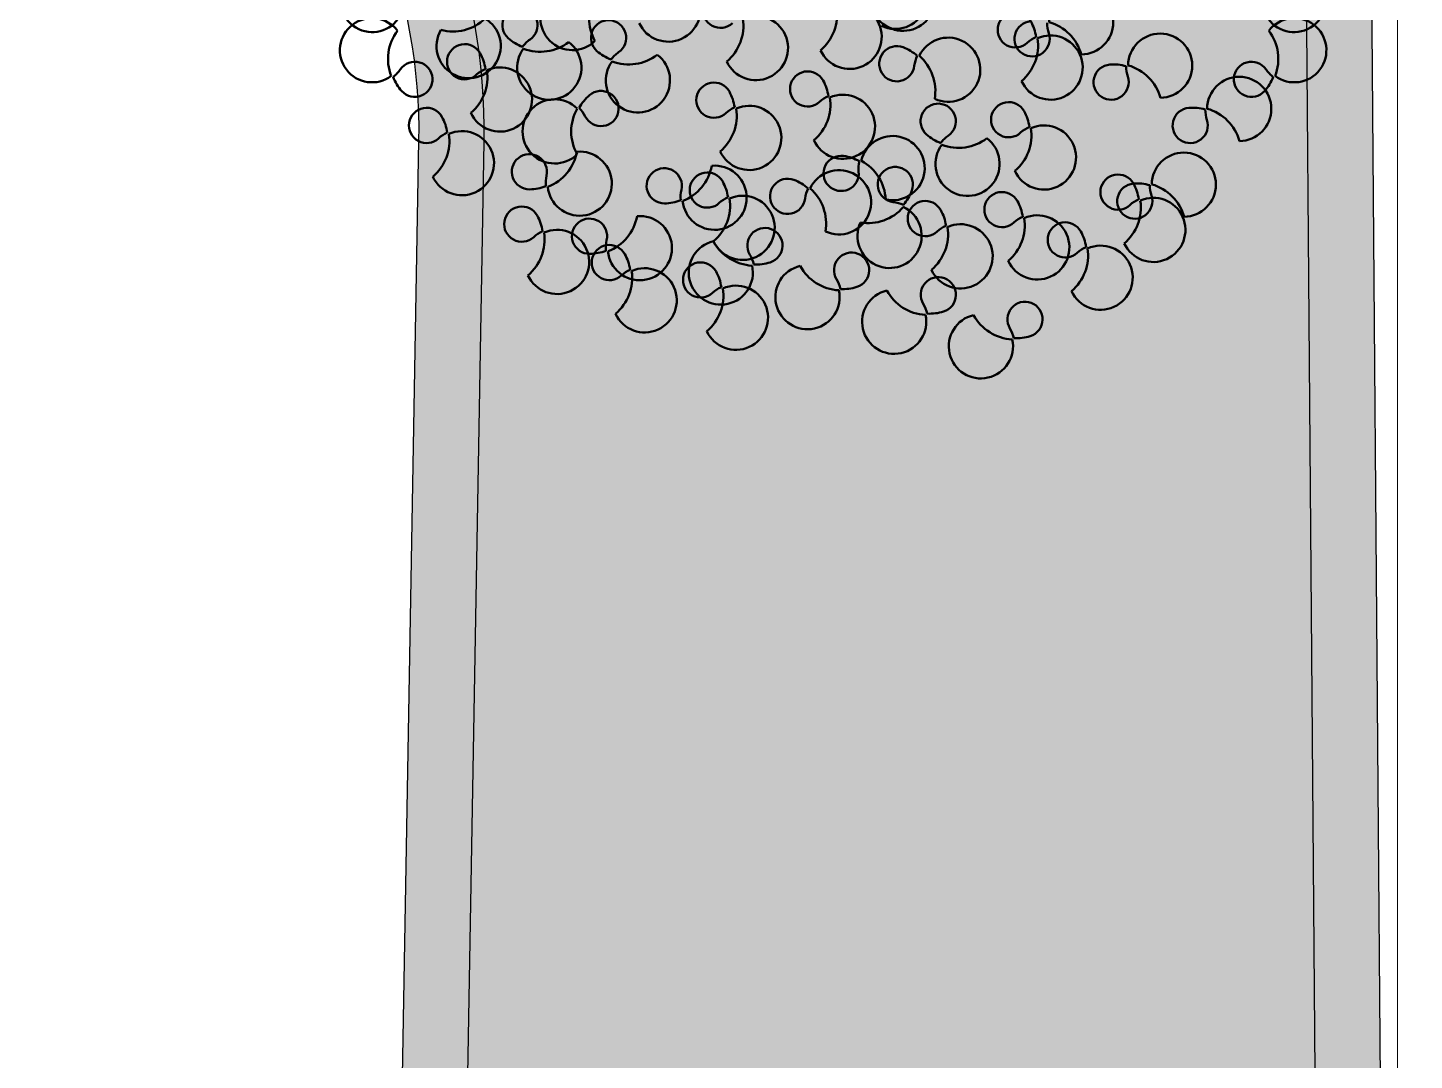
# Model space of a CAD drawing. Header units: centimetres. Extents: x 31799 to 51185, y -99131 to -72325.
# Drawn here: x 41106.9 to 41361.7, y -86126.2 to -85936.4 of the extents above; entities that cross this region are included whole.
import ezdxf

# ---------------------------------------------------------------- set-up
doc = ezdxf.new("R2010")
doc.units = ezdxf.units.CM
doc.header["$LTSCALE"] = 50
doc.header["$MEASUREMENT"] = 0
doc.linetypes.add('CACHE', pattern=[0.375, 0.25, -0.125])
for name, color, linetype in [('EMPRISE BATIMENT', 253, 'CACHE'), ('New_SANITARI BANJO', 7, 'Continuous'), ('TALUS', 2, 'Continuous')]:
    doc.layers.add(name, color=color, linetype=linetype)
doc.layers.add('New_SANITARI BANJO_Pen_No__24', color=7, linetype='Continuous', lineweight=18, true_color=0x029e21)
doc.layers.get('New_SANITARI BANJO').off()

# ---------------------------------------------------------------- blocks, each defined once
blk = doc.blocks.new('Tree Model Detailed 26')
at = {"layer": 'New_SANITARI BANJO_Pen_No__24', "color": 104, "linetype": 'Continuous', "lineweight": 50, "true_color": 0x029e21}
for centre, radius, start, end in [((-39.388237217465, 84.66755838934999), 5.899489175175001, 307.5363833599, 216.7773740439999), ((-30.14901131080001, 84.62839333264999), 5.899489175175001, 65.39899748820001, 334.6399881715), ((-40.984189262535, 73.12881947665), 8.6027704362, 52.89127312813999, 111.1968116413), ((-44.73078170740001, 76.80295725535001), 3.236620232247, 131.7305386789, 55.55276650481989), ((-41.15892070613501, 72.798287856), 8.6027704362, 111.359203727, 131.7305386788), ((-39.562968661065, 84.33702676800002), 5.899489175175001, 216.7140934904, 235.5527665063), ((-53.20416471825, 74.63879815935), 3.236620232247, 298.9809952302999, 222.8032230629999), ((-60.1506200286, 68.14715035335), 5.899489175175001, 114.7868399122, 24.02783059666997), ((-56.04753724725, 79.049180912), 8.6027704362, 220.1417296779, 278.4472681944), ((-59.90725183760001, 68.43097098935), 5.899489175175001, 23.96455004354999, 42.80322305561999), ((-55.80416905625, 79.333001548), 8.6027704362, 278.6096602799, 298.9809952298), ((-38.618183646, 66.91002275665), 5.899489175175001, 59.90917807064001, 329.1501687526), ((-27.340532365135, 69.82620865665), 8.6027704362, 165.2640678348, 223.5696063507), ((-41.498641137935, 67.64591738065), 3.236620232247, 298.9809952282, 222.8032230613), ((-48.445096448265, 61.15426957435), 5.899489175175001, 114.786839913, 24.02783059547999), ((-44.34201366693501, 72.05630013335), 8.6027704362, 220.1417296806, 278.447268194), ((-48.20172825726499, 61.43809021035), 5.899489175175001, 23.96455004651003, 42.80322305890999), ((-44.098645475935, 72.34012076935001), 8.6027704362, 278.6096602799, 298.980995229), ((-71.34372274735, 57.14708771345001), 3.236620232247, 298.9809952360999, 222.8032230643001), ((-61.71877322735, 55.74362642440001), 3.236620232247, 256.9489573966, 180.7711852252999), ((-30.730479191135, 53.9313356386), 8.6027704362, 138.6423539406, 159.0136888902), ((-34.758310014335, 57.47705797275), 3.236620232247, 214.8201261116, 138.6423539399001), ((-54.30149114135, 51.103500683), 5.899489175175001, 315.2740725827, 224.5150632641999), ((-42.58797446553501, 52.08344256205), 5.899489175175001, 53.59551857499001, 322.8365092571), ((-31.05986663206501, 53.75445674355001), 8.6027704362, 159.1760809764, 217.481619491), ((-42.2585870246, 52.26032145715001), 5.899489175175001, 34.82012611169002, 53.65879912351004), ((-78.29017805734999, 50.65543990735), 5.899489175175001, 114.7868399162, 24.02783059653999), ((-74.18709527600001, 61.55747046615), 8.6027704362, 220.1417296785, 278.4472681933), ((-78.04680986665001, 50.93926054325), 5.899489175175001, 23.96455004683996, 42.80322305630997), ((-73.94372708535, 61.84129110205), 8.6027704362, 278.6096602805999, 298.9809952322), ((-56.35310909295001, 55.81585113000001), 8.6027704362, 180.7711852257999, 201.1425201755), ((-33.472397176535, 47.821675027535), 5.899489175175001, 315.2740725827, 224.5150632641999), ((-63.90751628635001, 46.491376079865), 5.899489175175001, 95.72434986056999, 4.965340542567997), ((-56.478745119, 55.46371789), 8.6027704362, 201.3049122616999, 259.6104507759), ((-63.78188026025, 46.843509319865), 5.899489175175001, 76.94895739712997, 95.78763040913002), ((-73.56696058335001, 44.6920452944), 3.236620232247, 256.9489573954999, 180.7711852252999), ((-54.31649346675, 39.45492422300001), 8.6027704362, 60.85463498300004, 119.1601734978), ((-54.17414559835, 50.75198205980001), 5.899489175175001, 296.4986801189, 315.3373531306), ((-54.18914792375, 39.1034055998), 8.6027704362, 40.32090794776, 60.69224289713), ((-78.40735543535, 41.0409290688), 3.236620232247, 298.9809952257, 222.8032230562999), ((-68.20129644935, 44.76427), 8.6027704362, 180.7711852258, 201.1425201762999), ((-50.09782191115, 42.575669914265), 3.236620232247, 116.4986801177999, 40.32090794798997), ((-37.09887932966501, 41.1867383006), 3.236620232247, 214.8201261116, 138.6423539407999), ((-33.48739950193501, 36.173098567535), 8.6027704362, 60.854634983, 119.1601734978), ((-75.75570364265, 35.439794949865), 5.899489175175001, 95.72434986056999, 4.965340542232001), ((-68.32693247535, 44.41213676), 8.6027704362, 201.3049122613999, 259.6104507785), ((-75.63006761665001, 35.791928189865), 5.899489175175001, 76.94895739398002, 95.78763040591002), ((-44.928543780865, 35.793122889865), 5.899489175175001, 53.59551857589, 322.8365092571), ((-33.071048506465, 37.64101596640001), 8.6027704362, 138.6423539406, 159.0136888904), ((-85.35381074600001, 34.549281262665), 5.899489175175001, 114.7868399101, 24.02783059390001), ((-81.25072796465001, 45.451311821465), 8.6027704362, 220.141729681, 278.4472681933), ((-85.11044255465, 34.8331018986), 5.899489175175001, 23.96455004684001, 42.80322306071002), ((-33.40043594740001, 37.464137071335), 8.6027704362, 159.1760809764, 217.481619491), ((-44.599156339935, 35.97000178493501), 5.899489175175001, 34.82012611222001, 53.65879912403), ((-81.00735977335, 45.7351324574), 8.6027704362, 278.6096602805999, 298.9809952283), ((-64.304722503, 30.9547160894), 3.236620232247, 256.9489573966, 180.7711852252999), ((-31.919338527735, 30.209039313), 5.899489175175001, 114.7868399127, 24.02783059547999), ((-58.93905836860001, 31.026940794935), 8.6027704362, 180.7711852252999, 201.1425201757), ((-80.24590089400002, 20.561199526), 5.899489175175001, 13.18813946171, 282.4291301447), ((-81.60508068000001, 24.266966048265), 3.236620232247, 298.9809952257, 222.8032230562999), ((-66.49346556200001, 21.7024657448), 5.899489175175001, 95.72434986051006, 4.965340542511961), ((-65.0822257554, 23.042820190335), 3.236620232247, 298.9809952299, 222.8032230571), ((-59.06469439465, 30.674807554935), 8.6027704362, 201.3049122613999, 259.6104507763), ((-66.36782953595001, 22.0545989848), 5.899489175175001, 76.94895739728005, 95.78763040648995), ((-88.55153599065, 17.7753182422), 5.899489175175001, 114.7868399103, 24.02783059330998), ((-84.44845320934999, 28.677348800935), 8.6027704362, 220.141729681, 278.4472681934), ((-48.5593708306, 21.8186743324), 3.236620232247, 298.9809952299, 222.8032230587), ((-32.036515905865, 20.594528474465), 3.236620232247, 298.9809952299, 222.8032230587), ((-88.30816779934999, 18.05913887813501), 5.899489175175001, 23.96455004684001, 42.80322306023002), ((-84.205085018, 28.96116943686499), 8.6027704362, 278.6096602805999, 298.9809952283), ((-70.39144006265002, 14.3499870568), 8.6027704362, 118.5430292268, 176.8485677436), ((-72.028681066, 16.551172384265), 5.899489175175001, 114.7868399103, 24.02783059383997), ((-67.92559828465001, 27.453202943), 8.6027704362, 220.141729681, 278.4472681959), ((-71.78531287465, 16.8349930202), 5.899489175175001, 23.96455004736, 42.80322306023), ((-55.505826141, 15.327026526265), 5.899489175175001, 114.7868399130001, 24.02783059547994), ((-51.40274335965, 26.22905708506499), 8.6027704362, 220.1417296796, 278.4472681946), ((-67.68223009335, 27.73702357893501), 8.6027704362, 278.6096602798, 298.9809952295), ((-55.26245795, 15.610847162265), 5.899489175175001, 23.96455004624, 42.80322305847002), ((-51.15937516865, 26.512877721), 8.6027704362, 278.6096602806, 298.9809952302), ((-38.98297121620001, 14.102880668335), 5.899489175175001, 114.7868399133, 24.02783059547996), ((-34.87988843486499, 25.004911227135), 8.6027704362, 220.1417296799, 278.4472681942), ((-75.283438224, 12.4514093394), 3.236620232247, 197.3822947756999, 121.2045226098999), ((-70.16234566065, 14.054524733), 8.6027704362, 177.0109598291, 197.3822947787999), ((-80.01680649199999, 20.2657372022), 5.899489175175001, 282.3658495979, 301.2045226097), ((-84.76706367265001, 4.6218659428335), 5.899489175175001, 13.18813946152, 282.4291301447), ((-66.23456272595, 8.272498993600003), 3.236620232247, 339.2835409988, 263.1057688285), ((-46.5080564242, 4.593099809746499), 3.236620232247, 298.9809952298, 222.8032230585999), ((-74.91260284135, -1.58934652638), 8.6027704362, 118.5430292268, 176.8485677435), ((-71.253750814, 10.170740007735), 8.6027704362, 318.9122060495, 339.2835409992001), ((-67.33325313, -1.1714203206265), 5.899489175175001, 155.0893856813, 64.33037636426991), ((-71.25577112735, 9.796870848665002), 8.6027704362, 260.4442754495, 318.7498139631), ((-67.33123281665, -0.7975511615599999), 5.899489175175001, 64.26709581500003, 83.10576882674), ((-53.4545117346, -1.8985479963465), 5.899489175175001, 114.7868399127, 24.02783059519998), ((-49.351428953265, 9.003482562399999), 8.6027704362, 220.1417296799, 278.4472681946), ((-62.01999626855, -1.56327587838), 3.236620232247, 351.79615492, 275.6183827482998), ((-53.2111435436, -1.6147273604135), 5.899489175175001, 23.96455004677999, 42.80322305871001), ((-49.108060762265, 9.287303198335001), 8.6027704362, 278.6096602806, 298.9809952302), ((-36.9316568098, -3.1226938542935), 5.899489175175001, 114.7868399133, 24.02783059519001), ((-32.82857402846501, 7.779336704465003), 8.6027704362, 220.1417296797, 278.4472681946), ((-74.68350843934999, -1.8848088501665), 8.6027704362, 177.0109598293, 197.3822947789999), ((-84.53796927065001, 4.326403619053501), 5.899489175175001, 282.3658495978, 301.2045226097), ((-79.80460100265, -3.48792424374), 3.236620232247, 197.3822947767, 121.2045226099999), ((-67.33123281665, -0.7975511615599999), 8.6027704362, 331.4248199705, 351.79615492), ((-73.51606410935001, -10.470328056465), 5.899489175175001, 65.39899748678, 334.6399881689001), ((-61.12555103085, -10.655495784465), 5.899489175175001, 76.77970973670999, 95.61838274880996), ((-89.28822645135, -11.317467640335), 5.899489175175001, 13.18813946171, 282.4291301447), ((-62.5691292648, -6.488597763934998), 8.6027704362, 170.7538872542, 229.0594257679), ((-61.04652290605001, -11.020922638), 5.899489175175001, 167.6019996025, 76.84299028509999), ((-67.252204692, -1.1629780150665), 8.6027704362, 272.956889372, 331.2624278851001), ((-29.922893516865, -12.946801282535), 5.899489175175001, 333.2831552633, 242.524145945), ((-29.57540490233499, -11.494568784935), 5.899489175175001, 155.0893856822, 64.33037636424001), ((-79.43376562, -17.528680109535), 8.6027704362, 118.5430292268, 176.8485677436), ((-64.06634566395, -11.517970132135), 3.236620232247, 249.5931528041, 173.4153806329), ((-41.86950432733501, -11.8044409664), 3.236620232247, 339.2835409993999, 263.1057688272), ((-73.142189492, -10.470328056465), 5.899489175175001, 334.5767076216, 353.4153806343), ((-70.31881979265, -17.032757096335), 3.236620232247, 298.9809952360999, 222.8032230643001), ((-62.19525464705, -6.488597763934998), 8.6027704362, 229.2218178535, 249.5931528044999), ((-42.966174418, -20.874491121465), 5.899489175175001, 64.26709581614003, 83.10576882797), ((-46.888692415465, -9.9061999522), 8.6027704362, 318.9122060496, 339.2835409992001), ((-79.204671218, -17.824142433335), 8.6027704362, 177.0109598295, 197.3822947792), ((-89.05913204934998, -11.612929964135), 5.899489175175001, 282.3658495978, 301.2045226097), ((-84.32576378134999, -19.427257826935), 3.236620232247, 197.3822947768, 121.2045226098999), ((-48.407504596465, -22.95372486826501), 8.6027704362, 138.6423539406, 159.0136888904), ((-52.43533541965, -19.408002534065), 3.236620232247, 214.8201261116, 138.6423539408), ((-42.968194731465, -21.2483602806), 5.899489175175001, 155.0893856816, 64.33037636376996), ((-46.890712728865, -10.280069111265), 8.6027704362, 260.4442754486001, 318.7498139633), ((-77.26527510265, -23.5244049024), 5.899489175175001, 114.7868399162, 24.02783059594998), ((-73.16219232134999, -12.622374343665), 8.6027704362, 220.1417296781, 278.4472681934), ((-77.02190691199999, -23.24058426646501), 5.899489175175001, 23.96455004684001, 42.80322305582999), ((-72.91882413065001, -12.338553707735), 8.6027704362, 278.6096602805999, 298.9809952322), ((-60.26499987085, -24.8016179448), 5.899489175175001, 53.59551857589001, 322.8365092571), ((-48.7368920374, -23.130603763335), 8.6027704362, 159.1760809764, 217.481619491), ((-59.93561242995001, -24.624739049735), 5.899489175175001, 34.82012611221998, 53.65879912402996), ((-93.80938923, -27.256801223535), 5.899489175175001, 13.18813946170997, 282.4291301447), ((-83.95492839865001, -33.46801369273501), 8.6027704362, 118.5430292268, 176.8485677436), ((-68.678904436, -31.13254441340001), 3.236620232247, 298.9809952257, 222.8032230562999), ((-52.15604951135, -32.356690271335), 3.236620232247, 298.9809952299, 222.8032230587), ((-35.6331945866, -33.580836129335), 3.236620232247, 298.9809952309001, 222.8032230587), ((-93.580294828, -27.552263547265), 5.899489175175001, 282.3658495978, 301.2045226097), ((-88.84692656, -35.366591410065), 3.236620232247, 197.3822947768, 121.2045226099), ((-75.62535974664999, -37.624192219535), 5.899489175175001, 114.7868399101, 24.02783059389996), ((-71.52227696535, -26.722161660735), 8.6027704362, 220.141729681, 278.4472681976999), ((-83.72583399665, -33.763476016535), 8.6027704362, 177.0109598291, 197.3822947788), ((-75.38199155535, -37.34037158353501), 5.899489175175001, 23.96455004624, 42.80322306023002), ((-71.278908774, -26.4383410248), 8.6027704362, 278.6096602805999, 298.9809952283), ((-59.10250482175, -38.84833807746499), 5.899489175175001, 114.7868399127, 24.02783059521999), ((-54.99942204040001, -27.946307518665), 8.6027704362, 220.1417296801999, 278.4472681946), ((-58.85913663075, -38.564517441535), 5.899489175175001, 23.96455004684001, 42.80322305895002), ((-54.7560538494, -27.66248688273501), 8.6027704362, 278.6096602805999, 298.9809952302), ((-42.579649896935, -40.07248393540001), 5.899489175175001, 114.7868399133, 24.02783059547999), ((-38.4765671156, -29.170453376665), 8.6027704362, 220.1417296795999, 278.4472681946999), ((-37.291544790335, -36.667214093), 3.236620232247, 4.519595289011985, 288.3418231181), ((-42.33628170593501, -39.788663299465), 5.899489175175001, 23.96455004710001, 42.80322305894997), ((-38.2331989246, -28.886632740735), 8.6027704362, 278.6096602802, 298.9809952302), ((-74.24414163535, -42.776134079865), 3.236620232247, 298.9809952257, 222.8032230555001), ((-34.258973394135, -45.6782208816), 5.899489175175001, 180.3254399719, 89.56643065431997), ((-42.4834375462, -37.42911498906499), 8.6027704362, 285.680329739, 343.9858682538), ((-34.4165444882, -45.33917283180001), 5.899489175175001, 89.50315010578002, 108.3418231179), ((-81.190596946, -49.267781885935), 5.899489175175001, 114.7868399103, 24.02783059389996), ((-77.08751416465, -38.3657513272), 8.6027704362, 220.141729681, 278.4472681934), ((-80.94722875465001, -48.98396125), 5.899489175175001, 23.96455004684001, 42.80322306071002), ((-76.84414597335, -38.081930691265), 8.6027704362, 278.6096602805999, 298.9809952283), ((-45.24759743240001, -51.2000904188), 3.236620232247, 4.519595289106918, 288.3418231177), ((-65.4617218104, -52.46324043305), 3.236620232247, 298.9809952298999, 222.8032230610999), ((-50.59706128235, -51.62294326505), 8.6027704362, 344.1482603394999, 4.519595289254984), ((-67.120072014, -55.54961839675), 3.236620232247, 4.519595289290061, 288.3418231154999), ((-72.40817712065, -58.9548882392), 5.899489175175001, 114.7868399162, 24.02783059653999), ((-68.30509433935, -48.0528576804), 8.6027704362, 220.1417296784999, 278.4472681933), ((-72.16480893, -58.67106760325), 5.899489175175001, 23.96455004683996, 42.80322305630997), ((-68.06172614865001, -47.76903704446499), 8.6027704362, 278.6096602805999, 298.9809952314), ((-72.469535864, -55.972471243), 8.6027704362, 344.1482603393, 4.519595289289992), ((-42.21502603626499, -60.21109720745), 5.899489175175001, 180.3254399719, 89.56643065431997), ((-50.43949018825001, -51.96199131485), 8.6027704362, 285.6803297385, 343.9858682533), ((-42.372597130335, -59.8720491576), 5.899489175175001, 89.50315010578002, 108.3418231175), ((-64.24507171205, -64.22157713555), 5.899489175175001, 89.50315010577997, 108.3418231175), ((-64.087500618, -64.56062518535), 5.899489175175001, 180.3254399726, 89.56643065366997), ((-72.31196476999999, -56.31151929280001), 8.6027704362, 285.6803297402001, 343.9858682534), ((-53.20365007455, -65.73296674465), 3.236620232247, 4.519595289106918, 288.3418231184999), ((-58.55311392445, -66.15581959095), 8.6027704362, 344.1482603385999, 4.519595289254984), ((-50.32864977244999, -74.40492548335), 5.899489175175001, 89.50315010574998, 108.3418231175), ((-50.17107867840001, -74.74397353335), 5.899489175175001, 180.3254399726, 89.56643065365003), ((-58.3955428304, -66.49486764075), 8.6027704362, 285.6803297384, 343.9858682538), ((-44.73078170740001, -76.99929037800001), 3.236620232247, 304.4472334952, 228.2694613289001), ((-30.14901131080001, -84.82472645535), 5.899489175175001, 25.36001182851004, 294.6010025117999), ((-41.15892070613501, -72.99462097865), 8.6027704362, 228.2694613242, 248.640796273), ((-39.388237217465, -84.863891512), 5.899489175175001, 143.222625956, 52.46361664012995), ((-39.562968661065, -84.53335989065), 5.899489175175001, 124.4472334937, 143.2859065096), ((-40.984189262535, -73.32515259934999), 8.6027704362, 248.8031883587, 307.1087268718999)]:
    blk.add_arc(centre, radius, start, end, dxfattribs=at)

msp = doc.modelspace()

# ---------------------------------------------------------------- hatches: boundary and pattern name
at = {"layer": 'TALUS', "lineweight": 30, "ltscale": 0.5, "true_color": 0x939598, "transparency": 33554559}
h = msp.add_hatch(dxfattribs=at)
h.set_pattern_fill('AR-BRSTD', color=252, scale=10, angle=25.3848191782744)
h.set_pattern_definition([(25.3848191782744, (-85633.25279063068, -50661.26926081775), (-11.43331631542021, 24.09498242438757), []), (115.3848191782744, (-85633.25279063068, -50661.26926081775), (-47.57127270745256, 6.947151430131534), [26.67, -26.67])])
edge = h.paths.add_edge_path()
edge.add_line((51168.79446779084, -85771.98218413275), (38822.07713352588, -85555.82566912944))
edge.add_arc((38709.34729134713, -87375.30775866934), 1822.970951900793, 86.45465124964574, 140.5002035420514)
edge.add_arc((39891.45875000868, -88452.22143186604), 3421.032003480776, 139.1759243036042, 152.5402076988426)
edge.add_arc((28852.0999723263, -82715.33768812158), 9019.999999999973, 329.4357010675933, 332.54020769884426, ccw=False)
edge.add_arc((38265.83918597759, -88274.69319847299), 1912.745294440515, 149.4357010675207, 196.8405723386815)
edge.add_arc((34676.27168654486, -89211.5124965988), 1799.999999999678, 352.36335917613354, 372.2747163366826, ccw=False)
edge.add_line((36460.30705312418, -89450.71494389599), (35278.31571298675, -99106.47210740784))
edge.add_line((35278.31571298676, -99106.47210740784), (35456.98203581496, -99128.34320905022))
edge.add_line((35456.98203581496, -99128.34320905022), (36638.85085285327, -89473.58694398144))
edge.add_arc((34676.27168654485, -89211.51249659884), 1979.999999999669, 352.3939628531224, 372.4924356409736)
edge.add_arc((38265.83918597744, -88274.69319847421), 1732.74529444101, 149.4357010674844, 197.0663442301818, ccw=False)
edge.add_arc((28852.09997232275, -82715.33768811954), 9200.000000004073, 329.4357010675921, 332.5402076988431)
edge.add_arc((39891.45875000869, -88452.221431866), 3241.032003480768, 139.1386897844903, 152.5402076988433, ccw=False)
edge.add_arc((38709.34729134891, -87375.30775866857), 1642.970951899917, 86.31897838516647, 140.5718444617201, ccw=False)
edge.add_line((38814.82891781346, -85735.72635621692), (51165.64365366782, -85951.954605271))
edge.add_line((51165.64365366782, -85951.95460527099), (51168.79446779085, -85771.98218413275))
at = {"layer": 'TALUS', "lineweight": 30, "ltscale": 0.5, "true_color": 0x636466, "transparency": 33554559}
h = msp.add_hatch(color=251, dxfattribs=at)
h.dxf.hatch_style = 1
edge = h.paths.add_edge_path()
edge.add_line((40890.39976452312, -85792.0668659075), (41255.39813243547, -85798.45696726431))
edge.add_arc((41253.6476801449, -85898.44164567447), 100.0000000000172, 0.4549353499763811, 88.99701349009553, ccw=False)
edge.add_line((41353.64452788638, -85897.6476420435), (41358.68766946578, -86532.78108602185))
edge.add_line((41358.68766946578, -86532.78108602185), (41168.69433374301, -86532.78108602185))
edge.add_line((41168.69433374301, -86532.78108602185), (41178.77220076448, -85957.13997964855))
edge.add_arc((41078.78752235433, -85955.38952735797), 100.00000000001, 358.9970134900912, 448.9970134900994)
edge.add_line((41080.5379746449, -85855.40484894783), (40889.34949314878, -85852.05767295363))
edge.add_arc((40889.69958360689, -85832.06073727159), 20.00000000000915, 178.9970134901329, 268.9970134901124, ccw=False)
edge.add_line((40869.70264792486, -85831.71064681349), (40870.05273838298, -85811.71371113141))
edge.add_arc((40890.049674065, -85812.06380158952), 19.99999999999473, 88.99701349007, 178.9970134900908, ccw=False)
at = {"layer": 'TALUS', "lineweight": 30, "ltscale": 0.5, "true_color": 0x139b48, "transparency": 33554559}
h = msp.add_hatch(dxfattribs=at)
h.set_pattern_fill('ANGLE', color=114, angle=25.3848191782744)
h.set_pattern_definition([(25.3848191782744, (0, 0), (-0.1178913380855103, 0.2484484501952224), [0.2, -0.075]), (115.3848191782744, (0, 0), (-0.2484484501952224, -0.1178913380855103), [0.2, -0.075])])
edge = h.paths.add_edge_path()
edge.add_line((40890.18971024825, -85804.06502731671), (41255.18807816059, -85810.45512867352))
edge.add_arc((41253.64768014489, -85898.44164567445), 88.00000000000874, 0.45493534997177676, 88.99701349009399, ccw=False)
edge.add_line((41341.64490615741, -85897.74292247921), (41346.59200774354, -86520.78108602185))
edge.add_line((41346.59200774354, -86520.78108602185), (41180.906259079, -86520.78108602185))
edge.add_line((41180.906259079, -86520.78108602185), (41190.77036217369, -85957.35003392342))
edge.add_arc((41078.78752235434, -85955.38952735795), 112.0000000000041, 358.9970134900852, 448.9970134901037)
edge.add_line((41080.74802891976, -85843.4066875386), (40889.55954742365, -85840.05951154442))
edge.add_arc((40889.6995836069, -85832.06073727159), 8.000000000015529, 178.9970134900722, 268.9970134900201, ccw=False)
edge.add_line((40881.70080933408, -85831.92070108834), (40882.05089979219, -85811.92376540627))
edge.add_arc((40890.049674065, -85812.06380158952), 7.999999999993577, 88.9970134900704, 178.9970134900695, ccw=False)

# ---------------------------------------------------------------- linework, layer by layer
at = {"layer": 'EMPRISE BATIMENT', "color": 10, "linetype": 'ByBlock', "lineweight": 15, "ltscale": 0.5}
msp.add_lwpolyline([(41358.68766946578, -86557.78108602185), (41358.68766946578, -85957.78108602185), (41358.68766946578, -85856.94185541617, 0.414213562373095), (41078.68766946578, -85576.94185541617), (41078.68766946578, -85576.94185541617)], format="xyb", dxfattribs=at)
at = {"layer": 'TALUS', "color": 18, "lineweight": 30, "true_color": 0x000000, "elevation": -31311.32910148165}
for points in [[(40890.39976452312, -85792.0668659075), (41255.39813243547, -85798.45696726431, -0.4067802235945325), (41353.64452788638, -85897.6476420435), (41358.68766946578, -86532.78108602185), (41168.69433374301, -86532.78108602185), (41178.77220076448, -85957.13997964855, 0.414213562373146), (41080.5379746449, -85855.40484894783), (40889.34949314878, -85852.05767295363, -0.4142135623730795), (40869.70264792486, -85831.71064681349), (40870.05273838298, -85811.71371113141, -0.4142135623731405)], [(40890.18971024825, -85804.06502731671), (41255.18807816059, -85810.45512867352, -0.4067802235945411), (41341.64490615741, -85897.74292247921), (41346.59200774354, -86520.78108602185), (41180.906259079, -86520.78108602185), (41190.77036217369, -85957.35003392342, 0.4142135623731659), (41080.74802891976, -85843.4066875386), (40889.55954742365, -85840.05951154442, -0.4142135623732437), (40881.70080933408, -85831.92070108834), (40882.05089979219, -85811.92376540627, -0.4142135623731159)]]:
    msp.add_lwpolyline(points, format="xyb", close=True, dxfattribs=at)

# ---------------------------------------------------------------- block references
at = {"layer": 'New_SANITARI BANJO', "color": 134, "linetype": 'Continuous', "lineweight": 18, "zscale": 100, "rotation": 90}
msp.add_blockref('Tree Model Detailed 26', (41254.81980557236, -85901.13962070148), dxfattribs=at)

doc.saveas('drawing.dxf')
